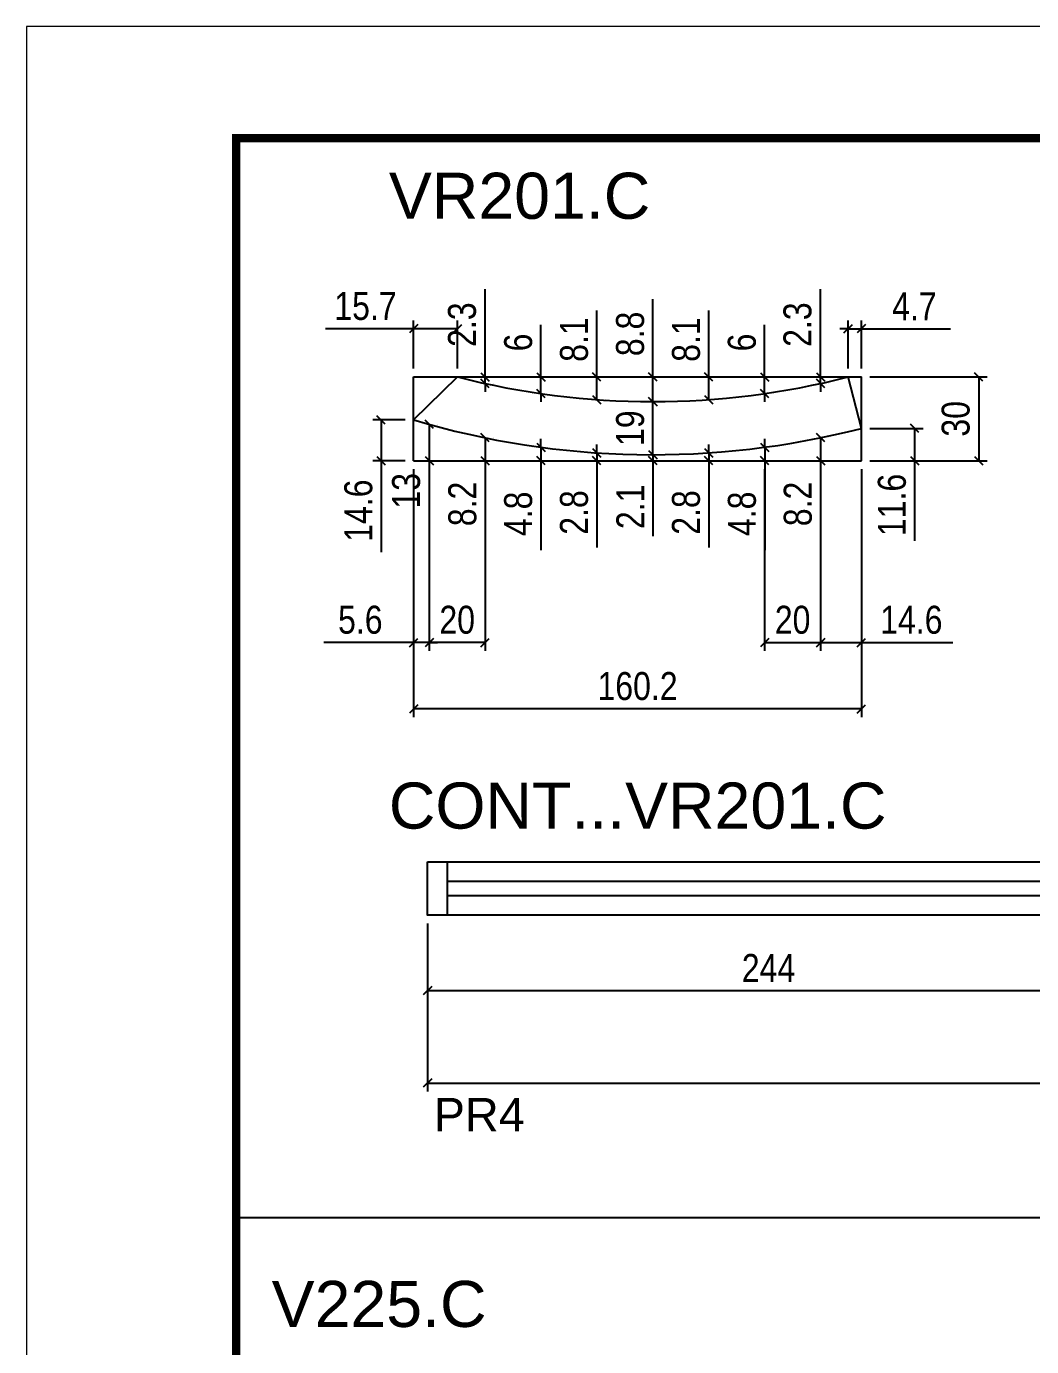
# Model space of a CAD drawing. Extents: x 5442 to 11695, y -218 to 3129.
# Drawn here: x 8625.4 to 8985, y 359.5 to 831.9 of the extents above; entities that cross this region are included whole.
import ezdxf

# ---------------------------------------------------------------- set-up
doc = ezdxf.new("R2010")
doc.units = 0
doc.linetypes.add('DASHED', pattern=[0.75, 0.5, -0.25])
for name, color, linetype in [('5', 5, 'Continuous'), ('COTA', 241, 'Continuous'), ('NOMENCLATURA', 7, 'Continuous'), ('Painéis', 200, 'Continuous'), ('SARR_2.2x7', 40, 'Continuous')]:
    doc.layers.add(name, color=color, linetype=linetype)
for name, color, linetype, lineweight in [('Escoras', 2, 'Continuous', 25), ('Folhas', 255, 'Continuous', 9), ('SARRAFO DE PRESSAO', 251, 'DASHED', 9)]:
    doc.layers.add(name, color=color, linetype=linetype, lineweight=lineweight)
doc.styles.add('COTA TECNICA-50', font='techl___.ttf', dxfattribs={"height": 10})
doc.styles.get("Standard").update_dxf_attribs({"font": 'arial.ttf'})
doc.dimstyles.new('COTA PAINEL-50', dxfattribs={"dimtxt": 10, "dimasz": 3, "dimexe": 3, "dimexo": 3, "dimgap": 3, "dimtad": 1, "dimdec": 1, "dimzin": 12, "dimdsep": 46, "dimtxsty": 'COTA TECNICA-50', "dimblk1": 'OBLIQUE', "dimblk2": 'OBLIQUE', "dimsah": 1, "dimcen": 0.9, "dimclrd": 4, "dimclre": 4, "dimclrt": 240, "dimadec": 1, "dimazin": 3, "dimtfac": 1, "dimtdec": 1, "dimtmove": 0, "dimatfit": 3, "dimfxl": 1, "dimtolj": 1, "dimtzin": 12, "dimarcsym": 0})

# ---------------------------------------------------------------- blocks, each defined once
blk = doc.blocks.new('9999999999')
at = {"layer": 'Folhas'}
blk.add_lwpolyline([(98138.98, 34190.21), (99623.98, 34190.21), (99623.98, 35240.21), (98138.98, 35240.21)], close=True, dxfattribs=at)
at = {"layer": 'Folhas', "color": 30, "const_width": 3}
blk.add_lwpolyline([(98213.98, 34230.21), (99583.98, 34230.21), (99583.98, 35200.21), (98213.98, 35200.21)], close=True, dxfattribs=at)
blk = doc.blocks.new('_Oblique')
at = {"color": 0, "linetype": 'ByBlock', "lineweight": -2}
blk.add_line((-0.5, -0.5), (0.5, 0.5), dxfattribs=at)
blk = doc.blocks.new('*D1475')
at = {"layer": 'Defpoints', "color": 0, "linetype": 'ByBlock', "transparency": 16777216}
for p in [(8763.89, 676.49), (8924.06, 676.49), (8763.89, 587.69)]:
    blk.add_point(p, dxfattribs=at)
at = {"layer": 'Painéis', "color": 4, "linetype": 'ByBlock', "lineweight": -2, "transparency": 16777216}
for p, q in [((8763.89, 673.49), (8763.89, 584.69)), ((8924.06, 673.49), (8924.06, 584.69)), ((8924.06, 587.69), (8763.89, 587.69))]:
    blk.add_line(p, q, dxfattribs=at)
at = {"layer": 'Painéis', "color": 4, "linetype": 'ByBlock', "lineweight": -2, "transparency": 16777216, "xscale": 3, "yscale": 3, "zscale": 3, "rotation": 180}
blk.add_blockref('_Oblique', (8763.89, 587.69), dxfattribs=at)
at = {"layer": 'Painéis', "color": 4, "linetype": 'ByBlock', "lineweight": -2, "transparency": 16777216, "xscale": 3, "yscale": 3, "zscale": 3}
blk.add_blockref('_Oblique', (8924.06, 587.69), dxfattribs=at)
at = {"layer": 'Painéis', "color": 240, "linetype": 'ByBlock', "transparency": 16777216, "insert": (8843.98, 595.8), "char_height": 10, "attachment_point": 5, "style": 'COTA TECNICA-50'}
blk.add_mtext('\\A1;160.2', dxfattribs=at)
blk = doc.blocks.new('*D1476')
at = {"layer": 'Defpoints', "color": 0, "linetype": 'ByBlock', "transparency": 16777216}
for p in [(8924.06, 706.47), (8924.06, 676.49), (8966.05, 676.49)]:
    blk.add_point(p, dxfattribs=at)
at = {"layer": 'Painéis', "color": 4, "linetype": 'ByBlock', "lineweight": -2, "transparency": 16777216}
for p, q in [((8927.06, 706.47), (8969.05, 706.47)), ((8966.05, 706.47), (8966.05, 676.49)), ((8927.06, 676.49), (8969.05, 676.49))]:
    blk.add_line(p, q, dxfattribs=at)
at = {"layer": 'Painéis', "color": 4, "linetype": 'ByBlock', "lineweight": -2, "transparency": 16777216, "xscale": 3, "yscale": 3, "zscale": 3}
for p, rotation in [((8966.05, 706.47), 90), ((8966.05, 676.49), 270)]:
    blk.add_blockref('_Oblique', p, dxfattribs=dict(at, rotation=rotation))
at = {"layer": 'Painéis', "color": 240, "linetype": 'ByBlock', "transparency": 16777216, "insert": (8957.84, 691.48), "char_height": 10, "attachment_point": 5, "rotation": 90, "style": 'COTA TECNICA-50'}
blk.add_mtext('\\A1;30', dxfattribs=at)
blk = doc.blocks.new('*D1478')
at = {"layer": 'Defpoints', "color": 0, "linetype": 'ByBlock', "transparency": 16777216}
for p in [(8763.89, 723.69), (8763.89, 706.47), (8779.58, 706.47)]:
    blk.add_point(p, dxfattribs=at)
at = {"layer": 'Painéis', "color": 4, "linetype": 'ByBlock', "lineweight": -2, "transparency": 16777216}
for p, q in [((8763.89, 723.69), (8732.41, 723.69)), ((8763.89, 709.47), (8763.89, 726.69)), ((8779.58, 723.69), (8763.89, 723.69)), ((8779.58, 709.47), (8779.58, 726.69))]:
    blk.add_line(p, q, dxfattribs=at)
at = {"layer": 'Painéis', "color": 4, "linetype": 'ByBlock', "lineweight": -2, "transparency": 16777216, "xscale": 3, "yscale": 3, "zscale": 3, "rotation": 180}
blk.add_blockref('_Oblique', (8763.89, 723.69), dxfattribs=at)
at = {"layer": 'Painéis', "color": 4, "linetype": 'ByBlock', "lineweight": -2, "transparency": 16777216, "xscale": 3, "yscale": 3, "zscale": 3}
blk.add_blockref('_Oblique', (8779.58, 723.69), dxfattribs=at)
at = {"layer": 'Painéis', "color": 240, "linetype": 'ByBlock', "transparency": 16777216, "insert": (8746.65, 731.8), "char_height": 10, "attachment_point": 5, "style": 'COTA TECNICA-50'}
blk.add_mtext('\\A1;15.7', dxfattribs=at)
blk = doc.blocks.new('*D1479')
at = {"layer": 'Defpoints', "color": 0, "linetype": 'ByBlock', "transparency": 16777216}
for p in [(8924.06, 723.69), (8919.34, 706.47), (8924.06, 706.47)]:
    blk.add_point(p, dxfattribs=at)
at = {"layer": 'Painéis', "color": 4, "linetype": 'ByBlock', "lineweight": -2, "transparency": 16777216}
for p, q in [((8919.34, 723.69), (8916.34, 723.69)), ((8919.34, 709.47), (8919.34, 726.69)), ((8919.34, 723.69), (8924.06, 723.69)), ((8924.06, 709.47), (8924.06, 726.69)), ((8924.06, 723.69), (8955.97, 723.69))]:
    blk.add_line(p, q, dxfattribs=at)
at = {"layer": 'Painéis', "color": 4, "linetype": 'ByBlock', "lineweight": -2, "transparency": 16777216, "xscale": 3, "yscale": 3, "zscale": 3}
blk.add_blockref('_Oblique', (8919.34, 723.69), dxfattribs=at)
at = {"layer": 'Painéis', "color": 4, "linetype": 'ByBlock', "lineweight": -2, "transparency": 16777216, "xscale": 3, "yscale": 3, "zscale": 3, "rotation": 180}
blk.add_blockref('_Oblique', (8924.06, 723.69), dxfattribs=at)
at = {"layer": 'Painéis', "color": 240, "linetype": 'ByBlock', "transparency": 16777216, "insert": (8943.02, 731.76), "char_height": 10, "attachment_point": 5, "style": 'COTA TECNICA-50'}
blk.add_mtext('\\A1;4.7', dxfattribs=at)
blk = doc.blocks.new('*D1480')
at = {"layer": 'Defpoints', "color": 0, "linetype": 'ByBlock', "transparency": 16777216}
for p in [(8763.89, 691.1), (8752.25, 676.49), (8763.89, 676.49)]:
    blk.add_point(p, dxfattribs=at)
at = {"layer": 'Painéis', "color": 4, "linetype": 'ByBlock', "lineweight": -2, "transparency": 16777216}
for p, q in [((8760.89, 691.1), (8749.25, 691.1)), ((8752.25, 691.1), (8752.25, 676.49)), ((8760.89, 676.49), (8749.25, 676.49)), ((8752.25, 676.49), (8752.25, 643.75))]:
    blk.add_line(p, q, dxfattribs=at)
at = {"layer": 'Painéis', "color": 4, "linetype": 'ByBlock', "lineweight": -2, "transparency": 16777216, "xscale": 3, "yscale": 3, "zscale": 3}
for p, rotation in [((8752.25, 691.1), 90), ((8752.25, 676.49), 270)]:
    blk.add_blockref('_Oblique', p, dxfattribs=dict(at, rotation=rotation))
at = {"layer": 'Painéis', "color": 240, "linetype": 'ByBlock', "transparency": 16777216, "insert": (8744.15, 658.62), "char_height": 10, "attachment_point": 5, "rotation": 90, "style": 'COTA TECNICA-50'}
blk.add_mtext('\\A1;14.6', dxfattribs=at)
blk = doc.blocks.new('*D1481')
at = {"layer": 'Defpoints', "color": 0, "linetype": 'ByBlock', "transparency": 16777216}
for p in [(8924.06, 688.06), (8924.06, 676.49), (8943.12, 676.49)]:
    blk.add_point(p, dxfattribs=at)
at = {"layer": 'Painéis', "color": 4, "linetype": 'ByBlock', "lineweight": -2, "transparency": 16777216}
for p, q in [((8927.06, 688.06), (8946.12, 688.06)), ((8943.12, 688.06), (8943.12, 676.49)), ((8927.06, 676.49), (8946.12, 676.49)), ((8943.12, 676.49), (8943.12, 647.84))]:
    blk.add_line(p, q, dxfattribs=at)
at = {"layer": 'Painéis', "color": 4, "linetype": 'ByBlock', "lineweight": -2, "transparency": 16777216, "xscale": 3, "yscale": 3, "zscale": 3}
for p, rotation in [((8943.12, 688.06), 90), ((8943.12, 676.49), 270)]:
    blk.add_blockref('_Oblique', p, dxfattribs=dict(at, rotation=rotation))
at = {"layer": 'Painéis', "color": 240, "linetype": 'ByBlock', "transparency": 16777216, "insert": (8935.02, 660.67), "char_height": 10, "attachment_point": 5, "rotation": 90, "style": 'COTA TECNICA-50'}
blk.add_mtext('\\A1;11.6', dxfattribs=at)
blk = doc.blocks.new('*D1134')
at = {"layer": 'Defpoints', "color": 0, "linetype": 'ByBlock', "transparency": 16777216}
for p in [(8763.89, 676.49), (8769.46, 676.49), (8769.46, 611.42)]:
    blk.add_point(p, dxfattribs=at)
at = {"layer": 'Painéis', "color": 4, "linetype": 'ByBlock', "lineweight": -2, "transparency": 16777216}
for p, q in [((8763.89, 673.49), (8763.89, 608.42)), ((8769.46, 673.49), (8769.46, 608.42)), ((8763.89, 611.42), (8731.73, 611.42)), ((8769.46, 611.42), (8763.89, 611.42)), ((8769.46, 611.42), (8772.46, 611.42))]:
    blk.add_line(p, q, dxfattribs=at)
at = {"layer": 'Painéis', "color": 4, "linetype": 'ByBlock', "lineweight": -2, "transparency": 16777216, "xscale": 3, "yscale": 3, "zscale": 3}
blk.add_blockref('_Oblique', (8763.89, 611.42), dxfattribs=at)
at = {"layer": 'Painéis', "color": 4, "linetype": 'ByBlock', "lineweight": -2, "transparency": 16777216, "xscale": 3, "yscale": 3, "zscale": 3, "rotation": 180}
blk.add_blockref('_Oblique', (8769.46, 611.42), dxfattribs=at)
at = {"layer": 'Painéis', "color": 240, "linetype": 'ByBlock', "transparency": 16777216, "insert": (8744.81, 619.53), "char_height": 10, "attachment_point": 5, "style": 'COTA TECNICA-50'}
blk.add_mtext('\\A1;5.6', dxfattribs=at)
blk = doc.blocks.new('*D1135')
at = {"layer": 'Defpoints', "color": 0, "linetype": 'ByBlock', "transparency": 16777216}
for p in [(8769.46, 676.49), (8789.46, 676.49), (8769.46, 611.42)]:
    blk.add_point(p, dxfattribs=at)
at = {"layer": 'Painéis', "color": 4, "linetype": 'ByBlock', "lineweight": -2, "transparency": 16777216}
for p, q in [((8769.46, 673.49), (8769.46, 608.42)), ((8789.46, 673.49), (8789.46, 608.42)), ((8789.46, 611.42), (8769.46, 611.42))]:
    blk.add_line(p, q, dxfattribs=at)
at = {"layer": 'Painéis', "color": 4, "linetype": 'ByBlock', "lineweight": -2, "transparency": 16777216, "xscale": 3, "yscale": 3, "zscale": 3, "rotation": 180}
blk.add_blockref('_Oblique', (8769.46, 611.42), dxfattribs=at)
at = {"layer": 'Painéis', "color": 4, "linetype": 'ByBlock', "lineweight": -2, "transparency": 16777216, "xscale": 3, "yscale": 3, "zscale": 3}
blk.add_blockref('_Oblique', (8789.46, 611.42), dxfattribs=at)
at = {"layer": 'Painéis', "color": 240, "linetype": 'ByBlock', "transparency": 16777216, "insert": (8779.46, 619.52), "char_height": 10, "attachment_point": 5, "style": 'COTA TECNICA-50'}
blk.add_mtext('\\A1;20', dxfattribs=at)
blk = doc.blocks.new('*D1136')
at = {"layer": 'Defpoints', "color": 0, "linetype": 'ByBlock', "transparency": 16777216}
for p in [(8909.46, 676.49), (8924.06, 676.49), (8924.06, 611.42)]:
    blk.add_point(p, dxfattribs=at)
at = {"layer": 'Painéis', "color": 4, "linetype": 'ByBlock', "lineweight": -2, "transparency": 16777216}
for p, q in [((8909.46, 673.49), (8909.46, 608.42)), ((8924.06, 673.49), (8924.06, 608.42)), ((8909.46, 611.42), (8924.06, 611.42)), ((8924.06, 611.42), (8956.81, 611.42))]:
    blk.add_line(p, q, dxfattribs=at)
at = {"layer": 'Painéis', "color": 4, "linetype": 'ByBlock', "lineweight": -2, "transparency": 16777216, "xscale": 3, "yscale": 3, "zscale": 3, "rotation": 180}
blk.add_blockref('_Oblique', (8909.46, 611.42), dxfattribs=at)
at = {"layer": 'Painéis', "color": 4, "linetype": 'ByBlock', "lineweight": -2, "transparency": 16777216, "xscale": 3, "yscale": 3, "zscale": 3}
blk.add_blockref('_Oblique', (8924.06, 611.42), dxfattribs=at)
at = {"layer": 'Painéis', "color": 240, "linetype": 'ByBlock', "transparency": 16777216, "insert": (8941.93, 619.52), "char_height": 10, "attachment_point": 5, "style": 'COTA TECNICA-50'}
blk.add_mtext('\\A1;14.6', dxfattribs=at)
blk = doc.blocks.new('*D1137')
at = {"layer": 'Defpoints', "color": 0, "linetype": 'ByBlock', "transparency": 16777216}
for p in [(8889.46, 676.49), (8909.46, 676.49), (8909.46, 611.42)]:
    blk.add_point(p, dxfattribs=at)
at = {"layer": 'Painéis', "color": 4, "linetype": 'ByBlock', "lineweight": -2, "transparency": 16777216}
for p, q in [((8889.46, 673.49), (8889.46, 608.42)), ((8909.46, 673.49), (8909.46, 608.42)), ((8889.46, 611.42), (8909.46, 611.42))]:
    blk.add_line(p, q, dxfattribs=at)
at = {"layer": 'Painéis', "color": 4, "linetype": 'ByBlock', "lineweight": -2, "transparency": 16777216, "xscale": 3, "yscale": 3, "zscale": 3, "rotation": 180}
blk.add_blockref('_Oblique', (8889.46, 611.42), dxfattribs=at)
at = {"layer": 'Painéis', "color": 4, "linetype": 'ByBlock', "lineweight": -2, "transparency": 16777216, "xscale": 3, "yscale": 3, "zscale": 3}
blk.add_blockref('_Oblique', (8909.46, 611.42), dxfattribs=at)
at = {"layer": 'Painéis', "color": 240, "linetype": 'ByBlock', "transparency": 16777216, "insert": (8899.46, 619.52), "char_height": 10, "attachment_point": 5, "style": 'COTA TECNICA-50'}
blk.add_mtext('\\A1;20', dxfattribs=at)
blk = doc.blocks.new('*D1138')
at = {"layer": 'Defpoints', "color": 0, "linetype": 'ByBlock', "transparency": 16777216}
for p in [(8789.46, 684.7), (8789.46, 676.49), (8789.46, 676.49)]:
    blk.add_point(p, dxfattribs=at)
at = {"layer": 'Painéis', "color": 4, "linetype": 'ByBlock', "lineweight": -2, "transparency": 16777216}
for p, q in [((8789.46, 684.7), (8789.46, 676.49)), ((8792.46, 684.7), (8792.46, 684.7)), ((8789.46, 676.49), (8789.46, 648.54)), ((8792.46, 676.49), (8792.46, 676.49))]:
    blk.add_line(p, q, dxfattribs=at)
at = {"layer": 'Painéis', "color": 4, "linetype": 'ByBlock', "lineweight": -2, "transparency": 16777216, "xscale": 3, "yscale": 3, "zscale": 3}
for p, rotation in [((8789.46, 684.7), 90), ((8789.46, 676.49), 270)]:
    blk.add_blockref('_Oblique', p, dxfattribs=dict(at, rotation=rotation))
at = {"layer": 'Painéis', "color": 240, "linetype": 'ByBlock', "transparency": 16777216, "insert": (8781.36, 661.02), "char_height": 10, "attachment_point": 5, "rotation": 90, "style": 'COTA TECNICA-50'}
blk.add_mtext('\\A1;8.2', dxfattribs=at)
blk = doc.blocks.new('*D1139')
at = {"layer": 'Defpoints', "color": 0, "linetype": 'ByBlock', "transparency": 16777216}
for p in [(8809.46, 681.32), (8809.43, 676.49), (8809.46, 676.49)]:
    blk.add_point(p, dxfattribs=at)
at = {"layer": 'Painéis', "color": 4, "linetype": 'ByBlock', "lineweight": -2, "transparency": 16777216}
for p, q in [((8806.46, 681.32), (8806.43, 681.32)), ((8809.43, 681.32), (8809.43, 684.32)), ((8809.43, 681.32), (8809.43, 676.49)), ((8806.46, 676.49), (8806.43, 676.49)), ((8809.43, 676.49), (8809.43, 644.49))]:
    blk.add_line(p, q, dxfattribs=at)
at = {"layer": 'Painéis', "color": 4, "linetype": 'ByBlock', "lineweight": -2, "transparency": 16777216, "xscale": 3, "yscale": 3, "zscale": 3}
for p, rotation in [((8809.43, 681.32), 270), ((8809.43, 676.49), 90)]:
    blk.add_blockref('_Oblique', p, dxfattribs=dict(at, rotation=rotation))
at = {"layer": 'Painéis', "color": 240, "linetype": 'ByBlock', "transparency": 16777216, "insert": (8801.33, 657.49), "char_height": 10, "attachment_point": 5, "rotation": 90, "style": 'COTA TECNICA-50'}
blk.add_mtext('\\A1;4.8', dxfattribs=at)
blk = doc.blocks.new('*D1140')
at = {"layer": 'Defpoints', "color": 0, "linetype": 'ByBlock', "transparency": 16777216}
for p in [(8829.39, 676.49), (8829.46, 679.31), (8829.46, 676.49)]:
    blk.add_point(p, dxfattribs=at)
at = {"layer": 'Painéis', "color": 4, "linetype": 'ByBlock', "lineweight": -2, "transparency": 16777216}
for p, q in [((8829.39, 679.31), (8829.39, 682.31)), ((8826.46, 679.31), (8826.39, 679.31)), ((8826.46, 676.49), (8826.39, 676.49)), ((8829.39, 679.31), (8829.39, 676.49)), ((8829.39, 676.49), (8829.39, 645.43))]:
    blk.add_line(p, q, dxfattribs=at)
at = {"layer": 'Painéis', "color": 4, "linetype": 'ByBlock', "lineweight": -2, "transparency": 16777216, "xscale": 3, "yscale": 3, "zscale": 3}
for p, rotation in [((8829.39, 679.31), 270), ((8829.39, 676.49), 90)]:
    blk.add_blockref('_Oblique', p, dxfattribs=dict(at, rotation=rotation))
at = {"layer": 'Painéis', "color": 240, "linetype": 'ByBlock', "transparency": 16777216, "insert": (8821.3, 657.96), "char_height": 10, "attachment_point": 5, "rotation": 90, "style": 'COTA TECNICA-50'}
blk.add_mtext('\\A1;2.8', dxfattribs=at)
blk = doc.blocks.new('*D1141')
at = {"layer": 'Defpoints', "color": 0, "linetype": 'ByBlock', "transparency": 16777216}
for p in [(8849.46, 678.64), (8849.46, 676.49), (8849.46, 676.49)]:
    blk.add_point(p, dxfattribs=at)
at = {"layer": 'Painéis', "color": 4, "linetype": 'ByBlock', "lineweight": -2, "transparency": 16777216}
for p, q in [((8849.46, 678.64), (8849.46, 681.64)), ((8849.46, 678.64), (8849.46, 676.49)), ((8849.46, 676.49), (8849.46, 649.49)), ((8852.46, 678.64), (8852.46, 678.64)), ((8852.46, 676.49), (8852.46, 676.49))]:
    blk.add_line(p, q, dxfattribs=at)
at = {"layer": 'Painéis', "color": 4, "linetype": 'ByBlock', "lineweight": -2, "transparency": 16777216, "xscale": 3, "yscale": 3, "zscale": 3}
for p, rotation in [((8849.46, 678.64), 270), ((8849.46, 676.49), 90)]:
    blk.add_blockref('_Oblique', p, dxfattribs=dict(at, rotation=rotation))
at = {"layer": 'Painéis', "color": 240, "linetype": 'ByBlock', "transparency": 16777216, "insert": (8841.4, 659.99), "char_height": 10, "attachment_point": 5, "rotation": 90, "style": 'COTA TECNICA-50'}
blk.add_mtext('\\A1;2.1', dxfattribs=at)
blk = doc.blocks.new('*D1142')
at = {"layer": 'Defpoints', "color": 0, "linetype": 'ByBlock', "transparency": 16777216}
for p in [(8869.46, 679.31), (8869.46, 676.49), (8869.46, 676.49)]:
    blk.add_point(p, dxfattribs=at)
at = {"layer": 'Painéis', "color": 4, "linetype": 'ByBlock', "lineweight": -2, "transparency": 16777216}
for p, q in [((8869.46, 679.31), (8869.46, 682.31)), ((8869.46, 679.31), (8869.46, 676.49)), ((8869.46, 676.49), (8869.46, 645.43)), ((8872.46, 679.31), (8872.46, 679.31)), ((8872.46, 676.49), (8872.46, 676.49))]:
    blk.add_line(p, q, dxfattribs=at)
at = {"layer": 'Painéis', "color": 4, "linetype": 'ByBlock', "lineweight": -2, "transparency": 16777216, "xscale": 3, "yscale": 3, "zscale": 3}
for p, rotation in [((8869.46, 679.31), 270), ((8869.46, 676.49), 90)]:
    blk.add_blockref('_Oblique', p, dxfattribs=dict(at, rotation=rotation))
at = {"layer": 'Painéis', "color": 240, "linetype": 'ByBlock', "transparency": 16777216, "insert": (8861.36, 657.96), "char_height": 10, "attachment_point": 5, "rotation": 90, "style": 'COTA TECNICA-50'}
blk.add_mtext('\\A1;2.8', dxfattribs=at)
blk = doc.blocks.new('*D1143')
at = {"layer": 'Defpoints', "color": 0, "linetype": 'ByBlock', "transparency": 16777216}
for p in [(8889.46, 681.32), (8889.46, 676.49), (8889.47, 676.49)]:
    blk.add_point(p, dxfattribs=at)
at = {"layer": 'Painéis', "color": 4, "linetype": 'ByBlock', "lineweight": -2, "transparency": 16777216}
for p, q in [((8889.47, 681.32), (8889.47, 684.32)), ((8889.47, 681.32), (8889.47, 676.49)), ((8892.46, 681.32), (8892.47, 681.32)), ((8889.47, 676.49), (8889.47, 644.49)), ((8892.46, 676.49), (8892.47, 676.49))]:
    blk.add_line(p, q, dxfattribs=at)
at = {"layer": 'Painéis', "color": 4, "linetype": 'ByBlock', "lineweight": -2, "transparency": 16777216, "xscale": 3, "yscale": 3, "zscale": 3}
for p, rotation in [((8889.47, 681.32), 270), ((8889.47, 676.49), 90)]:
    blk.add_blockref('_Oblique', p, dxfattribs=dict(at, rotation=rotation))
at = {"layer": 'Painéis', "color": 240, "linetype": 'ByBlock', "transparency": 16777216, "insert": (8881.37, 657.49), "char_height": 10, "attachment_point": 5, "rotation": 90, "style": 'COTA TECNICA-50'}
blk.add_mtext('\\A1;4.8', dxfattribs=at)
blk = doc.blocks.new('*D1144')
at = {"layer": 'Defpoints', "color": 0, "linetype": 'ByBlock', "transparency": 16777216}
for p in [(8909.46, 684.7), (8909.46, 676.49), (8909.46, 676.49)]:
    blk.add_point(p, dxfattribs=at)
at = {"layer": 'Painéis', "color": 4, "linetype": 'ByBlock', "lineweight": -2, "transparency": 16777216}
for p, q in [((8909.46, 684.7), (8909.46, 676.49)), ((8912.46, 684.7), (8912.46, 684.7)), ((8909.46, 676.49), (8909.46, 648.54)), ((8912.46, 676.49), (8912.46, 676.49))]:
    blk.add_line(p, q, dxfattribs=at)
at = {"layer": 'Painéis', "color": 4, "linetype": 'ByBlock', "lineweight": -2, "transparency": 16777216, "xscale": 3, "yscale": 3, "zscale": 3}
for p, rotation in [((8909.46, 684.7), 90), ((8909.46, 676.49), 270)]:
    blk.add_blockref('_Oblique', p, dxfattribs=dict(at, rotation=rotation))
at = {"layer": 'Painéis', "color": 240, "linetype": 'ByBlock', "transparency": 16777216, "insert": (8901.36, 661.02), "char_height": 10, "attachment_point": 5, "rotation": 90, "style": 'COTA TECNICA-50'}
blk.add_mtext('\\A1;8.2', dxfattribs=at)
blk = doc.blocks.new('*D1482')
at = {"layer": 'Defpoints', "color": 0, "linetype": 'ByBlock', "transparency": 16777216}
for p in [(8849.46, 697.64), (8849.46, 697.64), (8849.46, 678.64)]:
    blk.add_point(p, dxfattribs=at)
at = {"layer": 'Painéis', "color": 4, "linetype": 'ByBlock', "lineweight": -2, "transparency": 16777216}
for p, q in [((8849.46, 678.64), (8849.46, 697.64)), ((8852.46, 697.64), (8852.46, 697.64)), ((8852.46, 678.64), (8852.46, 678.64))]:
    blk.add_line(p, q, dxfattribs=at)
at = {"layer": 'Painéis', "color": 4, "linetype": 'ByBlock', "lineweight": -2, "transparency": 16777216, "xscale": 3, "yscale": 3, "zscale": 3}
for p, rotation in [((8849.46, 697.64), 90), ((8849.46, 678.64), 270)]:
    blk.add_blockref('_Oblique', p, dxfattribs=dict(at, rotation=rotation))
at = {"layer": 'Painéis', "color": 240, "linetype": 'ByBlock', "transparency": 16777216, "insert": (8841.37, 688.14), "char_height": 10, "attachment_point": 5, "rotation": 90, "style": 'COTA TECNICA-50'}
blk.add_mtext('\\A1;19', dxfattribs=at)
blk = doc.blocks.new('*D1483')
at = {"layer": 'Defpoints', "color": 0, "linetype": 'ByBlock', "transparency": 16777216}
for p in [(8849.46, 706.47), (8849.46, 706.47), (8849.46, 697.64)]:
    blk.add_point(p, dxfattribs=at)
at = {"layer": 'Painéis', "color": 4, "linetype": 'ByBlock', "lineweight": -2, "transparency": 16777216}
for p, q in [((8849.46, 706.47), (8849.46, 734.25)), ((8849.46, 697.64), (8849.46, 706.47)), ((8852.46, 706.47), (8852.46, 706.47)), ((8852.46, 697.64), (8852.46, 697.64))]:
    blk.add_line(p, q, dxfattribs=at)
at = {"layer": 'Painéis', "color": 4, "linetype": 'ByBlock', "lineweight": -2, "transparency": 16777216, "xscale": 3, "yscale": 3, "zscale": 3}
for p, rotation in [((8849.46, 706.47), 90), ((8849.46, 697.64), 270)]:
    blk.add_blockref('_Oblique', p, dxfattribs=dict(at, rotation=rotation))
at = {"layer": 'Painéis', "color": 240, "linetype": 'ByBlock', "transparency": 16777216, "insert": (8841.36, 721.86), "char_height": 10, "attachment_point": 5, "rotation": 90, "style": 'COTA TECNICA-50'}
blk.add_mtext('\\A1;8.8', dxfattribs=at)
blk = doc.blocks.new('*D1145')
at = {"layer": 'Defpoints', "color": 0, "linetype": 'ByBlock', "transparency": 16777216}
for p in [(8769.46, 689.5), (8769.46, 676.49), (8769.46, 676.49)]:
    blk.add_point(p, dxfattribs=at)
at = {"layer": 'Painéis', "color": 4, "linetype": 'ByBlock', "lineweight": -2, "transparency": 16777216}
for p, q in [((8769.46, 689.5), (8769.46, 676.49)), ((8772.46, 689.5), (8772.46, 689.5)), ((8769.46, 676.49), (8769.46, 657.97)), ((8772.46, 676.49), (8772.46, 676.49))]:
    blk.add_line(p, q, dxfattribs=at)
at = {"layer": 'Painéis', "color": 4, "linetype": 'ByBlock', "lineweight": -2, "transparency": 16777216, "xscale": 3, "yscale": 3, "zscale": 3}
for p, rotation in [((8769.46, 689.5), 90), ((8769.46, 676.49), 270)]:
    blk.add_blockref('_Oblique', p, dxfattribs=dict(at, rotation=rotation))
at = {"layer": 'Painéis', "color": 240, "linetype": 'ByBlock', "transparency": 16777216, "insert": (8761.24, 665.73), "char_height": 10, "attachment_point": 5, "rotation": 90, "style": 'COTA TECNICA-50'}
blk.add_mtext('\\A1;13', dxfattribs=at)
blk = doc.blocks.new('*D1549')
at = {"layer": 'COTA', "color": 4, "linetype": 'ByBlock', "lineweight": -2, "transparency": 16777216}
for p, q in [((8768.84, 510.94), (8768.84, 483.91)), ((9012.84, 510.94), (9012.84, 483.91)), ((8768.84, 486.91), (9012.84, 486.91))]:
    blk.add_line(p, q, dxfattribs=at)
at = {"layer": 'Defpoints', "color": 0, "linetype": 'ByBlock', "transparency": 16777216}
for p in [(8768.84, 513.94), (9012.84, 513.94), (9012.84, 486.91)]:
    blk.add_point(p, dxfattribs=at)
at = {"layer": 'COTA', "color": 4, "linetype": 'ByBlock', "lineweight": -2, "transparency": 16777216, "xscale": 3, "yscale": 3, "zscale": 3, "rotation": 180}
blk.add_blockref('_Oblique', (8768.84, 486.91), dxfattribs=at)
at = {"layer": 'COTA', "color": 4, "linetype": 'ByBlock', "lineweight": -2, "transparency": 16777216, "xscale": 3, "yscale": 3, "zscale": 3}
blk.add_blockref('_Oblique', (9012.84, 486.91), dxfattribs=at)
at = {"layer": 'COTA', "color": 240, "linetype": 'ByBlock', "transparency": 16777216, "insert": (8890.84, 494.99), "char_height": 10, "attachment_point": 5, "style": 'COTA TECNICA-50'}
blk.add_mtext('\\A1;244', dxfattribs=at)
blk = doc.blocks.new('*D1207')
at = {"layer": 'Defpoints', "color": 0, "linetype": 'ByBlock', "transparency": 16777216}
for p in [(8768.84, 513.94), (9558.84, 513.96), (9558.84, 453.79)]:
    blk.add_point(p, dxfattribs=at)
at = {"layer": 'Escoras', "color": 4, "linetype": 'ByBlock', "lineweight": -2, "transparency": 16777216}
for p, q in [((8768.84, 510.94), (8768.84, 450.79)), ((9558.84, 510.96), (9558.84, 450.79)), ((8768.84, 453.79), (9558.84, 453.79))]:
    blk.add_line(p, q, dxfattribs=at)
at = {"layer": 'Escoras', "color": 4, "linetype": 'ByBlock', "lineweight": -2, "transparency": 16777216, "xscale": 3, "yscale": 3, "zscale": 3, "rotation": 180}
blk.add_blockref('_Oblique', (8768.84, 453.79), dxfattribs=at)
at = {"layer": 'Escoras', "color": 4, "linetype": 'ByBlock', "lineweight": -2, "transparency": 16777216, "xscale": 3, "yscale": 3, "zscale": 3}
blk.add_blockref('_Oblique', (9558.84, 453.79), dxfattribs=at)
at = {"layer": 'Escoras', "color": 240, "linetype": 'ByBlock', "transparency": 16777216, "insert": (9163.84, 461.92), "char_height": 10, "attachment_point": 5, "style": 'COTA TECNICA-50'}
blk.add_mtext('\\A1;790', dxfattribs=at)
blk = doc.blocks.new('*D1221')
at = {"layer": 'Defpoints', "color": 0, "linetype": 'ByBlock', "transparency": 16777216}
for p in [(8789.46, 706.47), (8789.46, 706.47), (8789.46, 704.12)]:
    blk.add_point(p, dxfattribs=at)
at = {"layer": 'Painéis', "color": 4, "linetype": 'ByBlock', "lineweight": -2, "transparency": 16777216}
for p, q in [((8789.46, 706.47), (8789.46, 737.9)), ((8789.46, 704.12), (8789.46, 706.47)), ((8789.46, 704.12), (8789.46, 701.12)), ((8792.46, 706.47), (8792.46, 706.47)), ((8792.46, 704.12), (8792.46, 704.12))]:
    blk.add_line(p, q, dxfattribs=at)
at = {"layer": 'Painéis', "color": 4, "linetype": 'ByBlock', "lineweight": -2, "transparency": 16777216, "xscale": 3, "yscale": 3, "zscale": 3}
for p, rotation in [((8789.46, 706.47), 270), ((8789.46, 704.12), 90)]:
    blk.add_blockref('_Oblique', p, dxfattribs=dict(at, rotation=rotation))
at = {"layer": 'Painéis', "color": 240, "linetype": 'ByBlock', "transparency": 16777216, "insert": (8781.24, 725.18), "char_height": 10, "attachment_point": 5, "rotation": 90, "style": 'COTA TECNICA-50'}
blk.add_mtext('\\A1;2.3', dxfattribs=at)
blk = doc.blocks.new('*D1222')
at = {"layer": 'Defpoints', "color": 0, "linetype": 'ByBlock', "transparency": 16777216}
for p in [(8809.43, 706.47), (8809.46, 706.47), (8809.46, 700.5)]:
    blk.add_point(p, dxfattribs=at)
at = {"layer": 'Painéis', "color": 4, "linetype": 'ByBlock', "lineweight": -2, "transparency": 16777216}
for p, q in [((8809.43, 706.47), (8809.43, 725.13)), ((8806.46, 706.47), (8806.43, 706.47)), ((8809.43, 700.5), (8809.43, 706.47)), ((8806.46, 700.5), (8806.43, 700.5)), ((8809.43, 700.5), (8809.43, 697.5))]:
    blk.add_line(p, q, dxfattribs=at)
at = {"layer": 'Painéis', "color": 4, "linetype": 'ByBlock', "lineweight": -2, "transparency": 16777216, "xscale": 3, "yscale": 3, "zscale": 3}
for p, rotation in [((8809.43, 706.47), 270), ((8809.43, 700.5), 90)]:
    blk.add_blockref('_Oblique', p, dxfattribs=dict(at, rotation=rotation))
at = {"layer": 'Painéis', "color": 240, "linetype": 'ByBlock', "transparency": 16777216, "insert": (8801.33, 718.8), "char_height": 10, "attachment_point": 5, "rotation": 90, "style": 'COTA TECNICA-50'}
blk.add_mtext('\\A1;6', dxfattribs=at)
blk = doc.blocks.new('*D1223')
at = {"layer": 'Defpoints', "color": 0, "linetype": 'ByBlock', "transparency": 16777216}
for p in [(8829.39, 706.47), (8829.46, 706.47), (8829.39, 698.36)]:
    blk.add_point(p, dxfattribs=at)
at = {"layer": 'Painéis', "color": 4, "linetype": 'ByBlock', "lineweight": -2, "transparency": 16777216}
for p, q in [((8829.39, 706.47), (8829.39, 730.19)), ((8826.46, 706.47), (8826.39, 706.47)), ((8829.39, 698.36), (8829.39, 706.47)), ((8832.39, 698.36), (8832.39, 698.36))]:
    blk.add_line(p, q, dxfattribs=at)
at = {"layer": 'Painéis', "color": 4, "linetype": 'ByBlock', "lineweight": -2, "transparency": 16777216, "xscale": 3, "yscale": 3, "zscale": 3}
for p, rotation in [((8829.39, 706.47), 90), ((8829.39, 698.36), 270)]:
    blk.add_blockref('_Oblique', p, dxfattribs=dict(at, rotation=rotation))
at = {"layer": 'Painéis', "color": 240, "linetype": 'ByBlock', "transparency": 16777216, "insert": (8821.3, 719.83), "char_height": 10, "attachment_point": 5, "rotation": 90, "style": 'COTA TECNICA-50'}
blk.add_mtext('\\A1;8.1', dxfattribs=at)
blk = doc.blocks.new('*D1224')
at = {"layer": 'Defpoints', "color": 0, "linetype": 'ByBlock', "transparency": 16777216}
for p in [(8869.46, 706.47), (8869.46, 706.47), (8869.46, 698.35)]:
    blk.add_point(p, dxfattribs=at)
at = {"layer": 'Painéis', "color": 4, "linetype": 'ByBlock', "lineweight": -2, "transparency": 16777216}
for p, q in [((8869.46, 706.47), (8869.46, 730.19)), ((8869.46, 698.35), (8869.46, 706.47)), ((8872.46, 706.47), (8872.46, 706.47)), ((8872.46, 698.35), (8872.46, 698.35))]:
    blk.add_line(p, q, dxfattribs=at)
at = {"layer": 'Painéis', "color": 4, "linetype": 'ByBlock', "lineweight": -2, "transparency": 16777216, "xscale": 3, "yscale": 3, "zscale": 3}
for p, rotation in [((8869.46, 706.47), 90), ((8869.46, 698.35), 270)]:
    blk.add_blockref('_Oblique', p, dxfattribs=dict(at, rotation=rotation))
at = {"layer": 'Painéis', "color": 240, "linetype": 'ByBlock', "transparency": 16777216, "insert": (8861.36, 719.83), "char_height": 10, "attachment_point": 5, "rotation": 90, "style": 'COTA TECNICA-50'}
blk.add_mtext('\\A1;8.1', dxfattribs=at)
blk = doc.blocks.new('*D1225')
at = {"layer": 'Defpoints', "color": 0, "linetype": 'ByBlock', "transparency": 16777216}
for p in [(8889.46, 706.47), (8889.46, 706.47), (8889.46, 700.5)]:
    blk.add_point(p, dxfattribs=at)
at = {"layer": 'Painéis', "color": 4, "linetype": 'ByBlock', "lineweight": -2, "transparency": 16777216}
for p, q in [((8889.46, 706.47), (8889.46, 725.13)), ((8889.46, 700.5), (8889.46, 706.47)), ((8892.46, 706.47), (8892.46, 706.47)), ((8889.46, 700.5), (8889.46, 697.5)), ((8892.46, 700.5), (8892.46, 700.5))]:
    blk.add_line(p, q, dxfattribs=at)
at = {"layer": 'Painéis', "color": 4, "linetype": 'ByBlock', "lineweight": -2, "transparency": 16777216, "xscale": 3, "yscale": 3, "zscale": 3}
for p, rotation in [((8889.46, 706.47), 270), ((8889.46, 700.5), 90)]:
    blk.add_blockref('_Oblique', p, dxfattribs=dict(at, rotation=rotation))
at = {"layer": 'Painéis', "color": 240, "linetype": 'ByBlock', "transparency": 16777216, "insert": (8881.35, 718.8), "char_height": 10, "attachment_point": 5, "rotation": 90, "style": 'COTA TECNICA-50'}
blk.add_mtext('\\A1;6', dxfattribs=at)
blk = doc.blocks.new('*D1226')
at = {"layer": 'Defpoints', "color": 0, "linetype": 'ByBlock', "transparency": 16777216}
for p in [(8909.46, 706.47), (8909.46, 706.47), (8909.46, 704.12)]:
    blk.add_point(p, dxfattribs=at)
at = {"layer": 'Painéis', "color": 4, "linetype": 'ByBlock', "lineweight": -2, "transparency": 16777216}
for p, q in [((8909.46, 706.47), (8909.46, 737.9)), ((8909.46, 704.12), (8909.46, 706.47)), ((8909.46, 704.12), (8909.46, 701.12)), ((8912.46, 706.47), (8912.46, 706.47)), ((8912.46, 704.12), (8912.46, 704.12))]:
    blk.add_line(p, q, dxfattribs=at)
at = {"layer": 'Painéis', "color": 4, "linetype": 'ByBlock', "lineweight": -2, "transparency": 16777216, "xscale": 3, "yscale": 3, "zscale": 3}
for p, rotation in [((8909.46, 706.47), 270), ((8909.46, 704.12), 90)]:
    blk.add_blockref('_Oblique', p, dxfattribs=dict(at, rotation=rotation))
at = {"layer": 'Painéis', "color": 240, "linetype": 'ByBlock', "transparency": 16777216, "insert": (8901.24, 725.18), "char_height": 10, "attachment_point": 5, "rotation": 90, "style": 'COTA TECNICA-50'}
blk.add_mtext('\\A1;2.3', dxfattribs=at)

msp = doc.modelspace()

# ---------------------------------------------------------------- linework, layer by layer
at = {"linetype": 'Continuous'}
for p, q in [((8763.89, 691.1), (8779.58, 706.47)), ((8924.06, 688.06), (8919.34, 706.47))]:
    msp.add_line(p, q, dxfattribs=at)
for radius, start in [(281, 255.6003), (300, 253.4284)]:
    msp.add_arc((8849.46, 978.64), radius, start, 284.3997, dxfattribs=at)
at = {"layer": 'Escoras', "linetype": 'ByBlock'}
msp.add_line((8700.35, 405.73), (10070.35, 405.73), dxfattribs=at)
at = {"layer": 'Painéis', "linetype": 'ByBlock'}
for p, q in [((8763.89, 706.47), (8924.06, 706.47)), ((8763.89, 676.49), (8763.89, 706.47)), ((8924.06, 676.49), (8924.06, 706.47)), ((8763.89, 676.49), (8924.06, 676.49))]:
    msp.add_line(p, q, dxfattribs=at)
at = {"layer": 'Painéis', "linetype": 'Continuous'}
msp.add_lwpolyline([(8768.84, 532.94), (9012.84, 532.94), (9012.84, 513.94), (8768.84, 513.94)], close=True, dxfattribs=at)
at = {"layer": 'SARR_2.2x7', "linetype": 'Continuous'}
for p, q in [((8775.84, 532.94), (8775.84, 513.94)), ((9012.84, 525.94), (8775.84, 525.94)), ((8775.84, 520.94), (9012.84, 520.94))]:
    msp.add_line(p, q, dxfattribs=at)

# ---------------------------------------------------------------- block references
at = {"layer": 'SARRAFO DE PRESSAO', "color": 6, "linetype": 'ByBlock'}
msp.add_blockref('9999999999', (-89513.62, -34408.31), dxfattribs=at)

# ---------------------------------------------------------------- texts
at = {"layer": '5', "linetype": 'Continuous'}
msp.add_text('PR4', height=12, rotation=360, dxfattribs=at).set_placement((8771.05, 436.48))
at = {"layer": 'NOMENCLATURA', "linetype": 'Continuous'}
for s, p in [('VR201.C', (8755.02, 763.04)), ('CONT...VR201.C', (8755.02, 544.84)), ('V225.C', (8713.08, 366.53))]:
    msp.add_text(s, height=16.5, dxfattribs=at).set_placement(p)

# ---------------------------------------------------------------- dimensions: what is measured, and where the dimension line sits
at = {"layer": 'COTA', "linetype": 'ByBlock'}
dim = msp.add_aligned_dim(p1=(8768.84, 513.94), p2=(9012.84, 513.94), distance=-27.03, dimstyle='COTA PAINEL-50', override={"dimarcsym": 1}, dxfattribs=at)
dim.commit()
dim.dimension.update_dxf_attribs({"geometry": '*D1549', "text_midpoint": (8890.84, 494.99)})
at = {"layer": 'Escoras', "linetype": 'ByBlock'}
dim = msp.add_linear_dim(base=(9558.84, 453.79), p1=(8768.84, 513.94), p2=(9558.84, 513.96), dimstyle='COTA PAINEL-50', override={"dimarcsym": 1}, dxfattribs=at)
dim.commit()
dim.dimension.update_dxf_attribs({"geometry": '*D1207', "text_midpoint": (9163.84, 461.92)})
at = {"layer": 'Painéis', "linetype": 'ByBlock'}
for base, p1, p2, picture, middle in [((8763.89, 723.69), (8779.58, 706.47), (8763.89, 706.47), '*D1478', (8746.65, 731.8)), ((8924.06, 723.69), (8919.34, 706.47), (8924.06, 706.47), '*D1479', (8943.02, 731.76)), ((8924.06, 611.42), (8909.46, 676.49), (8924.06, 676.49), '*D1136', (8941.93, 619.52))]:
    dim = msp.add_linear_dim(base=base, p1=p1, p2=p2, dimstyle='COTA PAINEL-50', override={"dimarcsym": 1}, dxfattribs=at)
    dim.commit()
    dim.dimension.update_dxf_attribs({"geometry": picture, "text_midpoint": middle})
for base, p1, p2, angle, picture, middle in [((8789.4571, 706.4656), (8789.4571, 704.1183), (8789.4571, 706.4656), 270, '*D1221', (8781.2378, 725.1805)), ((8909.4571, 706.4656), (8909.4571, 704.1183), (8909.4571, 706.4656), 270, '*D1226', (8901.2378, 725.1805)), ((8849.46, 706.47), (8849.46, 697.64), (8849.46, 706.47), 90, '*D1483', (8841.36, 721.86)), ((8829.39, 706.47), (8829.39, 698.36), (8829.46, 706.47), 270, '*D1223', (8821.3, 719.83)), ((8869.46, 706.47), (8869.46, 698.35), (8869.46, 706.47), 270, '*D1224', (8861.36, 719.83)), ((8809.43, 706.47), (8809.46, 700.5), (8809.46, 706.47), 270, '*D1222', (8801.33, 718.8)), ((8889.46, 706.47), (8889.46, 700.5), (8889.46, 706.47), 270, '*D1225', (8881.35, 718.8)), ((8849.46, 697.64), (8849.46, 678.64), (8849.46, 697.64), 90, '*D1482', (8841.37, 688.14)), ((8752.25, 676.49), (8763.89, 691.1), (8763.89, 676.49), 90, '*D1480', (8744.15, 658.62)), ((8769.46, 676.49), (8769.46, 689.5), (8769.46, 676.49), 90, '*D1145', (8761.24, 665.73)), ((8789.46, 676.49), (8789.46, 684.7), (8789.46, 676.49), 90, '*D1138', (8781.36, 661.02)), ((8909.46, 676.49), (8909.46, 684.7), (8909.46, 676.49), 90, '*D1144', (8901.36, 661.02)), ((8943.12, 676.49), (8924.06, 688.06), (8924.06, 676.49), 90, '*D1481', (8935.02, 660.67)), ((8809.43, 676.49), (8809.46, 681.32), (8809.46, 676.49), 90, '*D1139', (8801.33, 657.49)), ((8829.39, 676.49), (8829.46, 679.31), (8829.46, 676.49), 90, '*D1140', (8821.3, 657.96)), ((8849.4571, 676.4917), (8849.4571, 678.6379), (8849.4571, 676.4917), 90, '*D1141', (8841.3986, 659.9917)), ((8869.46, 676.49), (8869.46, 679.31), (8869.46, 676.49), 90, '*D1142', (8861.36, 657.96)), ((8889.47, 676.49), (8889.46, 681.32), (8889.46, 676.49), 90, '*D1143', (8881.37, 657.49))]:
    dim = msp.add_linear_dim(base=base, p1=p1, p2=p2, angle=angle, dimstyle='COTA PAINEL-50', override={"dimarcsym": 1}, dxfattribs=at)
    dim.commit()
    dim.dimension.update_dxf_attribs({"geometry": picture, "text_midpoint": middle})
for p1, p2, distance, picture, middle in [((8924.06, 706.47), (8924.06, 676.49), 41.99, '*D1476', (8957.84, 691.48)), ((8924.06, 676.49), (8763.89, 676.49), 88.8, '*D1475', (8843.98, 595.8))]:
    dim = msp.add_aligned_dim(p1=p1, p2=p2, distance=distance, dimstyle='COTA PAINEL-50', override={"dimarcsym": 1}, dxfattribs=at)
    dim.commit()
    dim.dimension.update_dxf_attribs({"geometry": picture, "text_midpoint": middle})
for base, p1, p2, picture, middle in [((8769.46, 611.42), (8763.89, 676.49), (8769.46, 676.49), '*D1134', (8744.81, 611.42)), ((8769.46, 611.42), (8789.46, 676.49), (8769.46, 676.49), '*D1135', (8779.46, 611.42)), ((8909.46, 611.42), (8889.46, 676.49), (8909.46, 676.49), '*D1137', (8899.46, 611.42))]:
    dim = msp.add_linear_dim(base=base, p1=p1, p2=p2, dimstyle='COTA PAINEL-50', override={"dimarcsym": 1}, dxfattribs=at)
    dim.commit()
    dim.dimension.update_dxf_attribs({"geometry": picture, "text_midpoint": middle, "dimtype": 160})

doc.saveas('drawing.dxf')
